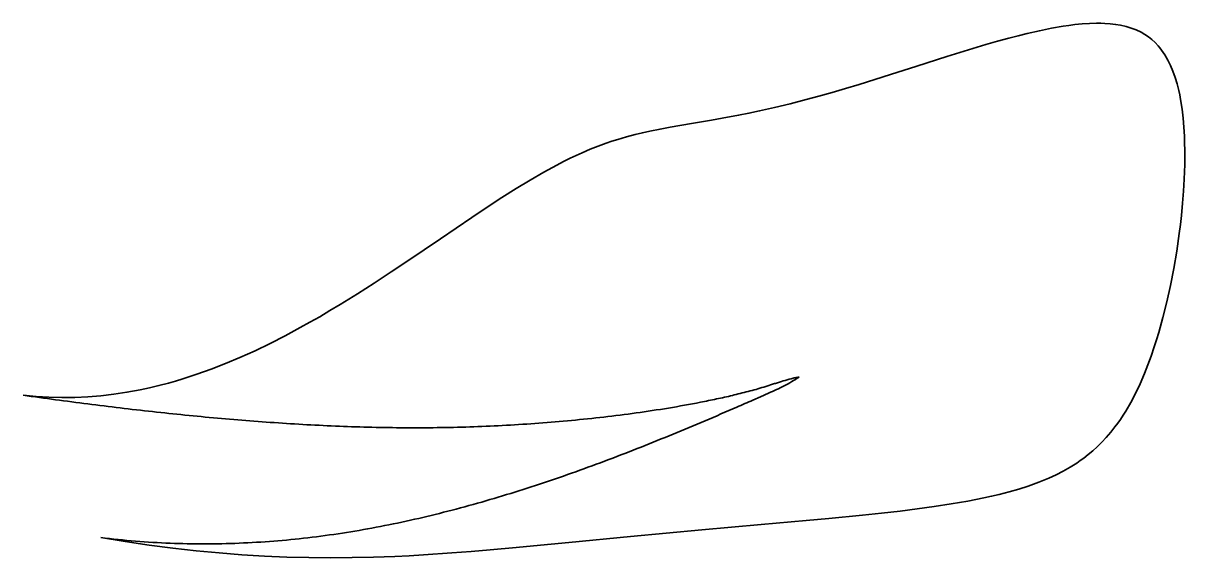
# Model space of a CAD drawing. Extents: x 5 to 400, y 57 to 239.
import ezdxf

# ---------------------------------------------------------------- set-up
doc = ezdxf.new("R2010")
doc.units = 0

msp = doc.modelspace()

# ---------------------------------------------------------------- linework, layer by layer
at = {"color": 7, "lineweight": 35, "ltscale": 0.034698}
msp.add_line((258.445007, 115.60611), (259.767578, 116.026924), dxfattribs=at)
at = {"color": 7, "lineweight": 35, "ltscale": 0.073623}
msp.add_line((256.028442, 111.902054), (253.334885, 110.711555), dxfattribs=at)
at = {"color": 7, "lineweight": 35, "ltscale": 0.073631}
msp.add_line((258.721619, 113.094254), (256.028442, 111.902054), dxfattribs=at)
at = {"color": 7, "lineweight": 35}
msp.add_lwpolyline([(4.980133, 112.388115), (9.337547, 111.961159), (13.710968, 111.693062), (18.100357, 111.583763), (22.505676, 111.633141), (26.926811, 111.840942), (31.363602, 112.206741), (35.815811, 112.729935), (40.283089, 113.40966), (44.764984, 114.244774), (47.97496, 114.935616), (51.191849, 115.704361), (54.415344, 116.550247), (56.837097, 117.234772), (59.262222, 117.961815), (64.121826, 119.541603), (68.992554, 121.285568), (73.872498, 123.18895), (78.759491, 125.246231), (83.89563, 127.565048), (89.033386, 130.038147), (94.168976, 132.656006), (99.298126, 135.407867), (102.611145, 137.254196), (105.91806, 139.148056), (109.417389, 141.20462), (112.906204, 143.305511), (118.730484, 146.915634), (124.508759, 150.609299), (130.265778, 154.381699), (135.952911, 158.17894), (147.035797, 165.697388), (157.705261, 172.937012), (162.8974, 176.401001), (167.959167, 179.706375), (172.817795, 182.786255), (177.543076, 185.667877), (182.167831, 188.353088), (186.661789, 190.808609), (188.919357, 191.977036), (191.145706, 193.082718), (193.230545, 194.073761), (195.290421, 195.00882), (198.026871, 196.180481), (200.726974, 197.255402), (203.396805, 198.237823), (205.383408, 198.917145), (207.359879, 199.550064), (210.31279, 200.418884), (213.261856, 201.200745), (215.788864, 201.809158), (218.32988, 202.370743), (221.770187, 203.064392), (225.26976, 203.709991), (232.509964, 204.940613), (239.332687, 206.083755), (242.913528, 206.710571), (248.528214, 207.75708), (252.049393, 208.46077), (255.69252, 209.230621), (260.748596, 210.371078), (266.040344, 211.65274), (271.573669, 213.083679), (275.883667, 214.25705), (280.330017, 215.51593), (284.910583, 216.858093), (289.621582, 218.279358), (300.27594, 221.606964), (309.166016, 224.449738), (319.471558, 227.739227), (328.307129, 230.48056), (332.752075, 231.806854), (336.652039, 232.92952), (340.543518, 234.002167), (343.694092, 234.828888), (346.826477, 235.607224), (350.963928, 236.556671), (355.042419, 237.387665), (359.045288, 238.079803), (361.012878, 238.367035), (362.954834, 238.611298), (365.500061, 238.86499), (367.989624, 239.029785), (370.417358, 239.098114), (371.8479, 239.089417), (373.252197, 239.041138), (375.081482, 238.911987), (376.858215, 238.705078), (378.579102, 238.41629), (380.444397, 237.988861), (382.230774, 237.448059), (383.934448, 236.789719), (385.552185, 236.010529), (386.841492, 235.261871), (388.067444, 234.425903), (389.229492, 233.502548), (390.327332, 232.49231), (391.360962, 231.396179), (391.974548, 230.668121), (392.563293, 229.907501), (393.667114, 228.29071), (394.674316, 226.550522), (395.587341, 224.692413), (396.408997, 222.722565), (397.142395, 220.64769), (397.791138, 218.474884), (398.358826, 216.211609), (398.694153, 214.656235), (398.996338, 213.066284), (399.505554, 209.791687), (399.855835, 206.805695), (400.118774, 203.74437), (400.299866, 200.618835), (400.385132, 198.238983), (400.429321, 195.833298), (400.402283, 190.960846), (400.233398, 186.032654), (399.993896, 181.904053), (399.671936, 177.772064), (399.273743, 173.65097), (398.928528, 170.575256), (398.545776, 167.518234), (397.675415, 161.47937), (396.676392, 155.569382), (395.559814, 149.818451), (394.334412, 144.252167), (393.006531, 138.891907), (391.58075, 133.754898), (390.83197, 131.27446), (390.05957, 128.854599), (388.992981, 125.724289), (387.884399, 122.705757), (386.733398, 119.800491), (385.234131, 116.329529), (383.666138, 113.03746), (382.027344, 109.923584), (380.315247, 106.986046), (379.417969, 105.562508), (378.500793, 104.183136), (377.590332, 102.884926), (376.6604, 101.627342), (375.206665, 99.789871), (373.705627, 98.042854), (372.155884, 96.383804), (370.556152, 94.810043), (369.091187, 93.480453), (367.584961, 92.213913), (366.036621, 91.008255), (364.84729, 90.142609), (363.633545, 89.309006), (361.386536, 87.886101), (359.058289, 86.55806), (356.647766, 85.319099), (354.154419, 84.163445), (352.485596, 83.45282), (350.781555, 82.773567), (348.959656, 82.09436), (347.099487, 81.446213), (343.914185, 80.43029), (340.625854, 79.489006), (337.237732, 78.615631), (334.633606, 78.001396), (331.977539, 77.419342), (326.518494, 76.342545), (320.879578, 75.367943), (315.08197, 74.480156), (309.353271, 73.692322), (303.518372, 72.961823), (297.175964, 72.232201), (290.760498, 71.546875), (279.257202, 70.411316), (271.556824, 69.694931), (256.203064, 68.315964), (236.064163, 66.513374), (211.745285, 64.243484), (190.776627, 62.210136), (178.729446, 61.05228), (172.795944, 60.498825), (163.989624, 59.713295), (157.445511, 59.16803), (150.940598, 58.668392), (141.230392, 58.02058), (136.385269, 57.749123), (131.539932, 57.516685), (124.260391, 57.247639), (116.952438, 57.082508), (109.600693, 57.030056), (102.19136, 57.098106), (94.695526, 57.293934), (87.120239, 57.622978), (79.457947, 58.0895), (71.702942, 58.696701), (63.851181, 59.446877), (55.899902, 60.341568), (47.847427, 61.381721), (39.692909, 62.567825), (31.435997, 63.90007)], dxfattribs=at)
for centre, radius, start, end in [((221.610611, 230.087097), 120.259651, 285.191274, 286.513086), ((212.220657, 260.61618), 152.199015, 286.635538, 287.680536), ((314.906433, -56.912071), 181.516376, 107.246244, 107.684052), ((319.302368, -71.984398), 197.214737, 106.362376, 107.167703), ((226.888657, 188.362152), 81.696622, 294.990041, 297.055408), ((317.654968, -63.73893), 188.840157, 105.745119, 106.587561), ((238.956985, 164.760895), 55.188263, 297.042342, 300.100757), ((273.378662, 92.896767), 26.066363, 102.451765, 105.502039), ((246.746536, 151.265274), 39.605444, 300.143063, 304.403725), ((271.321228, 101.964653), 16.767881, 97.528483, 102.267821), ((232.584122, 1717.67749), 1621.343745, 261.930177, 262.714528), ((178.331589, 403.76178), 299.281349, 281.287438, 282.349751), ((188.257339, 357.818298), 252.277949, 282.37934, 283.639674), ((199.951584, 310.916382), 203.940799, 283.554201, 285.113034), ((191.688583, 264.092499), 165.208383, 293.937994, 294.95938), ((192.531143, 1406.491699), 1307.590209, 262.726242, 263.6988), ((169.730103, 1200.437012), 1100.277109, 263.701286, 264.857097), ((156.890717, 518.908752), 416.426986, 278.025463, 279.552434), ((164.672913, 471.344788), 368.230773, 279.586503, 281.313325), ((-139.436523, 998.028992), 970.367494, 292.833272, 293.528831), ((-264.397614, 1279.501465), 1278.325522, 293.627657, 293.891644), ((154.072159, 1024.583862), 923.727586, 264.84664, 266.223361), ((142.816284, 853.975891), 752.747586, 266.22291, 267.91235), ((138.447311, 663.617554), 562.323173, 273.30458, 274.435372), ((138.242538, 665.035156), 563.752396, 274.444975, 275.572885), ((140.018127, 648.997192), 547.617742, 275.550947, 276.7121), ((148.086716, 579.827209), 477.978513, 276.720651, 278.050967), ((-305.778687, 1389.66687), 1395.865992, 292.404411, 292.887941), ((138.766037, 743.087463), 641.784009, 267.913067, 269.894621), ((138.635757, 669.975037), 568.670118, 269.894198, 272.130525), ((138.817429, 655.467102), 554.164901, 272.167524, 273.314955), ((-138.388672, 983.395203), 956.461429, 291.704269, 292.40993), ((-49.380558, 759.906677), 715.900002, 290.757619, 291.70041), ((16.385078, 579.566223), 523.922609, 287.157364, 288.445634), ((25.656845, 549.15094), 492.125546, 285.799031, 287.170547), ((65.974365, 344.763611), 282.979241, 262.989416, 265.382667), ((66.533966, 351.296112), 289.535555, 265.376349, 270.038964), ((66.458099, 360.102631), 298.342218, 270.052385, 272.314872), ((66.290176, 366.22879), 304.470265, 272.299879, 274.516822)]:
    msp.add_arc(centre, radius, start, end, dxfattribs=at)
for centre, major_axis, ratio, start_param, end_param in [((1019.361145, 956.334167), (970.272339, 873.260437), 0.17966, 3.5326841259, 3.5743756209), ((596.140503, 807.908813), (-616.373535, -715.605347), 0.340455, 0.4286795716, 0.4754389364), ((468.241943, 701.511902), (-499.15387, -607.022034), 0.402986, 0.4233846849, 0.476315326), ((312.941528, 660.099792), (-362.339417, -566.178711), 0.53376, 0.3841506056, 0.4396009478)]:
    msp.add_ellipse(centre, major_axis=major_axis, ratio=ratio, start_param=start_param, end_param=end_param, dxfattribs=at)

doc.saveas('drawing.dxf')
